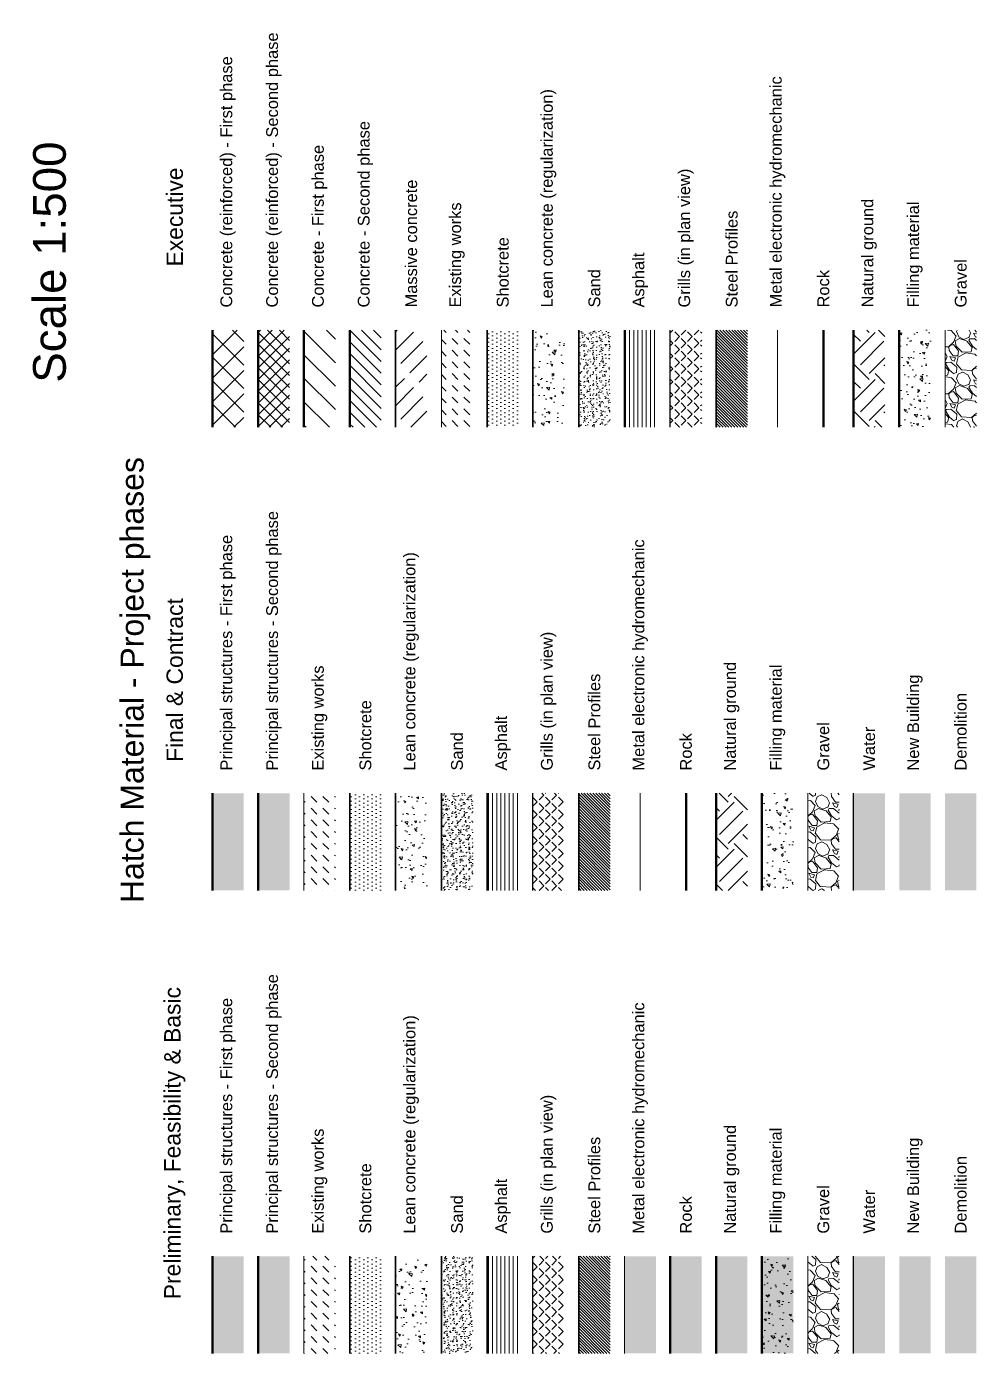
# Model space of a CAD drawing. Header units: metres. Extents: x 62264 to 62602, y 108404 to 109101.
# Drawn here: x 62454.8 to 62527.4, y 108935.1 to 109036.5 of the extents above; entities that cross this region are included whole.
import ezdxf

# ---------------------------------------------------------------- set-up
doc = ezdxf.new("R2010")
doc.units = ezdxf.units.M
doc.header["$MEASUREMENT"] = 0
for name, color, linetype, lineweight in [('0__Text_1.8', 6, 'Continuous', 18), ('0__Text_2.5', 7, 'Continuous', 25), ('0__Text_3.5', 1, 'Continuous', 35), ('0__Text_5.0', 3, 'Continuous', 50), ('0_Col_251', 251, 'Continuous', 9), ('0_Col_253', 253, 'Continuous', 9), ('0_Col__Black_0.10', 2, 'Continuous', 9), ('0_Col__Black_0.25', 7, 'Continuous', 25), ('0_Col__Black_0.35', 1, 'Continuous', 35), ('0_Col__Black_0.50', 3, 'Continuous', 50), ('0_Col__Blue_0.25', 172, 'Continuous', 25), ('0_Hatch', 2, 'Continuous', 9), ('0_Hatch__Demolition', 50, 'Continuous', 9), ('0_Hatch__New_Build', 10, 'Continuous', 9)]:
    doc.layers.add(name, color=color, linetype=linetype, lineweight=lineweight)
for name, color, linetype, lineweight, true_color in [('0_Hatch_Earth', 7, 'Continuous', 9, 0xbea08c), ('0_Hatch_Metal-Elecrto-Hydromechanic', 7, 'Continuous', 9, 0xe6f0c8), ('0_Hatch_Water', 7, 'Continuous', 9, 0xdcffff)]:
    doc.layers.add(name, color=color, linetype=linetype, lineweight=lineweight, true_color=true_color)
doc.styles.add('Lombardi', font='arial.ttf')
doc.linetypes.add('ROCK', pattern='A,0.25,-0.18,["<",Standard,S=0.18,R=90,X=0,Y=-0.09],0,["-",Standard,S=0.18,R=45,X=-0.111213,Y=-0.238491],0.25', length=0.68)
pattern_1 = [(135, (62580.3041, 108952.0616), (-0.8980256, 1e-16), [0.635, -0.635])]
pattern_2 = [(90, (62580.30408, 108952.06157), (-0.3175, 0.15875), [0, -0.3175])]
pattern_3 = [(140, (62580.3041, 108952.0616), (0.15939, 1.821847), [0.1905, -2.0955]), (85, (62580.304, 108952.0616), (-1.910568, -0.352434), [0.1524, -1.676406]), (190.4514, (62580.3174, 108952.2134), (-1.751178, 1.469412), [0.1619, -1.780902]), (136.1842, (62579.796, 108952.0616), (0.420423, 2.71079), [0.28575, -3.14325]), (186.6356, (62579.831, 108952.2875), (-2.47426, 2.37404), [0.24285, -2.671356]), (81.1842, (62579.796, 108952.0616), (-2.47426, 2.37404), [0.2286, -2.5146]), (111, (62579.9231, 108952.3156), (1.022652, 1.516144), [0.1905, -2.0955]), (56, (62579.923, 108952.3156), (-1.84188, 0.61802), [0.1524, -1.6764]), (161.4514, (62580.0083, 108952.442), (-0.819228, 2.134164), [0.1619, -1.7809]), (127.5, (62580.3041, 108952.0616), (-0.8455504, 0.030886), [0, -1.65608, 0, -1.7018, 0, -1.68275]), (97.5, (62580.3041, 108952.0616), (-1.001806, 0.6681966), [0, -0.97028, 0, -1.61798, 0, -0.64135]), (57.5, (62580.3041, 108951.49515), (0.0572874, 1.355906), [0, -0.635, 0, -1.9812, 0, -2.6289]), (47.5, (62580.3041, 108951.2412), (-0.254265, 1.481292), [0, -0.8255, 0, -1.31572, 0, -1.8669])]
pattern_4 = [(127.5, (62580.3041, 108952.06157), (-0.4894132, -0.0160003), [0, -0.38608, 0, -0.4318, 0, -0.41275]), (97.5, (62580.3041, 108952.0616), (-0.716825, 0.4495233), [0, -0.20828, 0, -0.34798, 0, -0.13335]), (57.5, (62580.3041, 108951.74915), (-0.0014372, 0.7909924), [0, -0.127, 0, -0.4572, 0, -0.5969]), (47.5, (62580.3041, 108951.74915), (-0.2229293, 0.7635565), [0, -0.0635, 0, -0.29972, 0, -0.3429])]
pattern_5 = [(90, (62580.30408, 108952.06157), (-0.3175, 2e-17), [])]
pattern_6 = [(135, (62580.3041, 108952.0616), (-0.493914, -0.493914), [0.508, -0.1905]), (225, (62580.3041, 108952.0616), (0.493914, -0.493914), [0.508, -0.1905])]
pattern_7 = [(3.01279, (62577.21488, 108951.55868), (30.5328708, 1.79605122), [0.34172, -33.830484]), (319.96974, (62577.55613, 108951.57664), (-23.34866601, 19.75656336), [0.586405, -58.05405]), (267.51045, (62578.00514, 108951.19947), (1.7960512, 37.7170757), [0.41348, -40.934723]), (42.27369, (62579.15461, 108950.94802), (-37.71707571, -34.12497326), [0.534005, -52.866437]), (67.83365, (62579.54974, 108951.30723), (-12.57235857, -30.53287081), [0.523634, -51.83981]), (132.27369, (62579.74731, 108951.79216), (34.12497326, -37.71707571), [0.534005, -52.866437]), (172.69424, (62579.3881, 108952.18729), (41.30917816, -5.38815367), [0.706194, -69.913115]), (207.25533, (62578.68764, 108952.2771), (-52.0854855, -26.94076836), [0.66672, -66.005257]), (256.42957, (62578.09494, 108951.97177), (-8.98025612, -37.71707571), [0.535813, -53.045546]), (310.23636, (62577.96922, 108951.45091), (-17.96051224, 21.5526147), [0.611713, -29.973937]), (357.39744, (62578.36435, 108950.98394), (41.30917816, -1.79605122), [0.791078, -78.316773]), (273.81407, (62577.39448, 108952.74407), (1.7960512, -23.3486659), [0.270005, -26.730566]), (306.46923, (62577.41244, 108952.47466), (-19.75656347, 26.94076836), [0.51368, -50.85464]), (360, (62577.7178, 108952.0616), (1.79605, 1.79605), [0.35921, -3.23289]), (338.1986, (62577.62797, 108951.72032), (-12.5723586, 5.3881537), [0.19344, -19.15062]), (66.8014, (62577.80757, 108951.6485), (-3.5921024, -7.184205), [0.273566, -13.40475]), (165.96376, (62577.91534, 108951.89993), (-8.9802561, 1.7960512), [0.44432, -14.3663]), (296.565, (62577.4843, 108952.0077), (-1.796051, 5.388154), [0.32129, -7.7109]), (151.38954, (62578.84928, 108950.60677), (-23.34866591, 12.57235857), [0.45009, -44.558827]), (205.34618, (62578.45415, 108950.8223), (26.94076836, 12.57235857), [0.3776, -37.382216]), (68.1986, (62577.12507, 108951.64848), (-5.3881537, -12.5723586), [0.38688, -18.957184]), (118.61046, (62577.26876, 108952.00769), (12.57235857, -23.34866591), [0.45009, -44.558827]), (114.44395, (62579.96283, 108951.72032), (5.3881537, -12.5723586), [0.434035, -21.267734]), (69.77514, (62579.78323, 108952.11545), (-10.77630733, -28.7368196), [0.36367, -36.003593]), (201.8014, (62578.90316, 108953.4625), (-12.5723586, -5.3881537), [0.38688, -18.957184]), (152.35402, (62578.54395, 108953.3188), (30.5328708, -16.16446102), [0.425783, -42.152376]), (204.44395, (62579.78323, 108952.58243), (12.5723586, 5.3881537), [0.21702, -21.48475]), (236.30993, (62579.01093, 108953.35473), (-5.3881537, -8.980256), [0.129515, -12.821995]), (300.96376, (62578.9391, 108953.24696), (-3.5921024, 7.184205), [0.523634, -9.949055]), (321.009, (62579.20849, 108952.79795), (-19.75656347, 16.16446102), [0.485267, -48.041365]), (78.6901, (62578.077, 108952.0616), (-1.796051, -5.3881537), [0.366324, -8.791776]), (128.15723, (62578.14882, 108952.42078), (-26.94076836, 34.12497326), [0.639557, -63.31601]), (195.9454, (62577.7537, 108952.92368), (19.7565635, 5.3881537), [0.26151, -25.88939]), (225, (62577.5022, 108952.8518), (-5e-16, -3.5921), [0.1524, -2.3876]), (255.25644, (62579.19053, 108952.70815), (5.38815367, 19.75656347), [0.352867, -34.93394]), (183.01279, (62579.10073, 108952.3669), (-30.5328708, -1.79605122), [0.683443, -33.48876]), (135, (62578.4182, 108952.331), (-3.5921, 5e-16), [0.6604, -1.8796]), (100.30485, (62577.95126, 108952.79795), (-5.3881537, 30.5328708), [0.40161, -39.759317]), (29.0546, (62577.8794, 108953.1931), (8.9802561, 5.3881537), [0.36983, -18.12165]), (342.64598, (62578.2027, 108953.37269), (52.0854855, -16.16446102), [0.602145, -59.612464]), (310.42608, (62578.77744, 108953.19308), (21.55261469, -25.14471714), [0.63703, -63.065846])]
pattern_8 = [(135, (62580.304, 108952.0616), (-3.5921, 5e-16), [2.54, -2.54]), (135, (62579.6306, 108951.388), (-3.5921, 5e-16), [2.54, -2.54]), (135, (62578.957, 108950.7145), (-3.5921, 5e-16), [2.54, -2.54]), (225, (62578.508, 108950.7145), (-5e-16, -3.5921), [2.54, -2.54]), (225, (62577.8345, 108951.388), (-5e-16, -3.5921), [2.54, -2.54]), (225, (62577.161, 108952.0616), (-5e-16, -3.5921), [2.54, -2.54])]
pattern_9 = [(135, (62580.30408, 108952.06157), (-0.1122532, -0.1122532), [])]

msp = doc.modelspace()

# ---------------------------------------------------------------- hatches: boundary and pattern name
at = {"layer": '0_Col_251'}
h = msp.add_hatch(color=256, dxfattribs=at)
h.dxf.hatch_style = 1
h.paths.add_polyline_path([(62473.74, 108977.899), (62472.54, 108977.899), (62472.54, 108970.471), (62474.94, 108970.471), (62474.94, 108977.899)])
h = msp.add_hatch(color=256, dxfattribs=at)
h.dxf.hatch_style = 1
h.paths.add_polyline_path([(62473.74, 108942.49), (62472.54, 108942.49), (62472.54, 108935.062), (62474.94, 108935.062), (62474.94, 108942.49)])
at = {"layer": '0_Col_253'}
h = msp.add_hatch(color=256, dxfattribs=at)
h.dxf.hatch_style = 1
h.paths.add_polyline_path([(62470.24, 108977.899), (62469.04, 108977.899), (62469.04, 108970.471), (62471.44, 108970.471), (62471.44, 108977.899)])
h = msp.add_hatch(color=256, dxfattribs=at)
h.dxf.hatch_style = 1
h.paths.add_polyline_path([(62470.24, 108942.49), (62469.04, 108942.49), (62469.04, 108935.062), (62471.44, 108935.062), (62471.44, 108942.49)])
at = {"layer": '0_Hatch'}
h = msp.add_hatch(dxfattribs=at)
h.set_pattern_fill('ANSI37', color=256, scale=0.4, angle=90)
h.set_pattern_definition([(135, (62580.3041, 108952.0616), (-0.898026, -0.898026), []), (225, (62580.3041, 108952.0616), (0.898026, -0.898026), [])])
h.paths.add_polyline_path([(62470.24, 109013.308), (62469.04, 109013.308), (62469.04, 109005.88), (62471.44, 109005.88), (62471.44, 109013.308)])
h = msp.add_hatch(dxfattribs=at)
h.set_pattern_fill('ANSI37', color=256, scale=0.2, angle=90)
h.set_pattern_definition([(135, (62580.3041, 108952.0616), (-0.4490128, -0.4490128), []), (225, (62580.3041, 108952.0616), (0.4490128, -0.4490128), [])])
h.paths.add_polyline_path([(62473.74, 109013.308), (62472.54, 109013.308), (62472.54, 109005.88), (62474.94, 109005.88), (62474.94, 109013.308)])
h = msp.add_hatch(dxfattribs=at)
h.set_pattern_fill('ANSI31', color=256, scale=0.4, angle=90)
h.set_pattern_definition([(135, (62580.3041, 108952.0616), (-0.898026, -0.898026), [])])
h.paths.add_polyline_path([(62477.24, 109013.308), (62476.04, 109013.308), (62476.04, 109005.88), (62478.44, 109005.88), (62478.44, 109013.308)])
h = msp.add_hatch(dxfattribs=at)
h.set_pattern_fill('ANSI31', color=256, scale=0.2, angle=90)
h.set_pattern_definition([(135, (62580.3041, 108952.0616), (-0.4490128, -0.4490128), [])])
h.paths.add_polyline_path([(62480.74, 109013.308), (62479.54, 109013.308), (62479.54, 109005.88), (62481.94, 109005.88), (62481.94, 109013.308)])
h = msp.add_hatch(dxfattribs=at)
h.set_pattern_fill('ACAD_ISO02W100', color=256, scale=0.2, angle=405)
h.set_pattern_definition([(45, (62580.3041, 108952.0616), (-0.707107, 0.707107), [2.4, -0.6])])
h.paths.add_polyline_path([(62484.24, 109013.308), (62483.04, 109013.308), (62483.04, 109005.88), (62485.44, 109005.88), (62485.44, 109013.308)])
h = msp.add_hatch(dxfattribs=at)
h.set_pattern_fill('DASH', color=256, scale=0.2, angle=135)
h.set_pattern_definition(pattern_1)
h.paths.add_polyline_path([(62487.74, 109013.308), (62486.54, 109013.308), (62486.54, 109005.88), (62488.94, 109005.88), (62488.94, 109013.308)])
h = msp.add_hatch(dxfattribs=at)
h.set_pattern_fill('DOTS', color=256, scale=0.2, angle=90)
h.set_pattern_definition(pattern_2)
h.paths.add_polyline_path([(62491.24, 109013.308), (62490.04, 109013.308), (62490.04, 109005.88), (62492.44, 109005.88), (62492.44, 109013.308)])
h = msp.add_hatch(dxfattribs=at)
h.set_pattern_fill('AR-CONC', color=256, scale=0.01, angle=90)
h.set_pattern_definition(pattern_3)
h.paths.add_polyline_path([(62494.74, 109013.308), (62493.54, 109013.308), (62493.54, 109005.88), (62495.94, 109005.88), (62495.94, 109013.308)])
h = msp.add_hatch(dxfattribs=at)
h.set_pattern_fill('AR-SAND', color=256, scale=0.01, angle=90)
h.set_pattern_definition(pattern_4)
h.paths.add_polyline_path([(62498.24, 109013.308), (62497.04, 109013.308), (62497.04, 109005.88), (62499.44, 109005.88), (62499.44, 109013.308)])
h = msp.add_hatch(dxfattribs=at)
h.set_pattern_fill('LINE', color=256, scale=0.1, angle=90)
h.set_pattern_definition(pattern_5)
h.paths.add_polyline_path([(62501.74, 109013.308), (62500.54, 109013.308), (62500.54, 109005.88), (62502.94, 109005.88), (62502.94, 109013.308)])
h = msp.add_hatch(dxfattribs=at)
h.set_pattern_fill('ANGLE', color=256, scale=0.1, angle=135)
h.set_pattern_definition(pattern_6)
h.paths.add_polyline_path([(62505.24, 109013.308), (62504.04, 109013.308), (62504.04, 109005.88), (62506.44, 109005.88), (62506.44, 109013.308)])
h = msp.add_hatch(dxfattribs=at)
h.set_pattern_fill('ANSI31', color=256, scale=0.05, angle=90)
h.set_pattern_definition(pattern_9)
h.paths.add_polyline_path([(62508.74, 109013.308), (62507.54, 109013.308), (62507.54, 109005.88), (62509.94, 109005.88), (62509.94, 109013.308)])
h = msp.add_hatch(dxfattribs=at)
h.set_pattern_fill('EARTH', color=256, scale=0.4, angle=135)
h.set_pattern_definition(pattern_8)
h.paths.add_polyline_path([(62519.24, 109013.308), (62518.04, 109013.308), (62518.04, 109005.88), (62520.44, 109005.88), (62520.44, 109013.308)])
h = msp.add_hatch(dxfattribs=at)
h.set_pattern_fill('AR-CONC', color=256, scale=0.01, angle=90)
h.set_pattern_definition(pattern_3)
h.paths.add_polyline_path([(62522.74, 109013.308), (62521.54, 109013.308), (62521.54, 109005.88), (62523.94, 109005.88), (62523.94, 109013.308)])
h = msp.add_hatch(dxfattribs=at)
h.set_pattern_fill('GRAVEL', color=256, scale=0.1, angle=135)
h.set_pattern_definition(pattern_7)
h.paths.add_polyline_path([(62526.24, 109013.308), (62525.04, 109013.308), (62525.04, 109005.88), (62527.44, 109005.88), (62527.44, 109013.308)])
h = msp.add_hatch(dxfattribs=at)
h.set_pattern_fill('DASH', color=256, scale=0.2, angle=135)
h.set_pattern_definition(pattern_1)
h.paths.add_polyline_path([(62477.24, 108977.899), (62476.04, 108977.899), (62476.04, 108970.471), (62478.44, 108970.471), (62478.44, 108977.899)])
h = msp.add_hatch(dxfattribs=at)
h.set_pattern_fill('DOTS', color=256, scale=0.2, angle=90)
h.set_pattern_definition(pattern_2)
h.paths.add_polyline_path([(62480.74, 108977.899), (62479.54, 108977.899), (62479.54, 108970.471), (62481.94, 108970.471), (62481.94, 108977.899)])
h = msp.add_hatch(dxfattribs=at)
h.set_pattern_fill('AR-CONC', color=256, scale=0.01, angle=90)
h.set_pattern_definition(pattern_3)
h.paths.add_polyline_path([(62484.24, 108977.899), (62483.04, 108977.899), (62483.04, 108970.471), (62485.44, 108970.471), (62485.44, 108977.899)])
h = msp.add_hatch(dxfattribs=at)
h.set_pattern_fill('AR-SAND', color=256, scale=0.01, angle=90)
h.set_pattern_definition(pattern_4)
h.paths.add_polyline_path([(62487.74, 108977.899), (62486.54, 108977.899), (62486.54, 108970.471), (62488.94, 108970.471), (62488.94, 108977.899)])
h = msp.add_hatch(dxfattribs=at)
h.set_pattern_fill('LINE', color=256, scale=0.1, angle=90)
h.set_pattern_definition(pattern_5)
h.paths.add_polyline_path([(62491.24, 108977.899), (62490.04, 108977.899), (62490.04, 108970.471), (62492.44, 108970.471), (62492.44, 108977.899)])
h = msp.add_hatch(dxfattribs=at)
h.set_pattern_fill('ANGLE', color=256, scale=0.1, angle=135)
h.set_pattern_definition(pattern_6)
h.paths.add_polyline_path([(62494.74, 108977.899), (62493.54, 108977.899), (62493.54, 108970.471), (62495.94, 108970.471), (62495.94, 108977.899)])
h = msp.add_hatch(dxfattribs=at)
h.set_pattern_fill('ANSI31', color=256, scale=0.05, angle=90)
h.set_pattern_definition(pattern_9)
h.paths.add_polyline_path([(62498.24, 108977.899), (62497.04, 108977.899), (62497.04, 108970.471), (62499.44, 108970.471), (62499.44, 108977.899)])
h = msp.add_hatch(dxfattribs=at)
h.set_pattern_fill('EARTH', color=256, scale=0.4, angle=135)
h.set_pattern_definition(pattern_8)
h.paths.add_polyline_path([(62508.74, 108977.899), (62507.54, 108977.899), (62507.54, 108970.471), (62509.94, 108970.471), (62509.94, 108977.899)])
h = msp.add_hatch(dxfattribs=at)
h.set_pattern_fill('AR-CONC', color=256, scale=0.01, angle=90)
h.set_pattern_definition(pattern_3)
h.paths.add_polyline_path([(62512.24, 108977.899), (62511.04, 108977.899), (62511.04, 108970.471), (62513.44, 108970.471), (62513.44, 108977.899)])
h = msp.add_hatch(dxfattribs=at)
h.set_pattern_fill('GRAVEL', color=256, scale=0.1, angle=135)
h.set_pattern_definition(pattern_7)
h.paths.add_polyline_path([(62515.74, 108977.899), (62514.54, 108977.899), (62514.54, 108970.471), (62516.94, 108970.471), (62516.94, 108977.899)])
h = msp.add_hatch(dxfattribs=at)
h.set_pattern_fill('DASH', color=256, scale=0.2, angle=135)
h.set_pattern_definition(pattern_1)
h.paths.add_polyline_path([(62477.24, 108942.49), (62476.04, 108942.49), (62476.04, 108935.062), (62478.44, 108935.062), (62478.44, 108942.49)])
h = msp.add_hatch(dxfattribs=at)
h.set_pattern_fill('DOTS', color=256, scale=0.2, angle=90)
h.set_pattern_definition(pattern_2)
h.paths.add_polyline_path([(62480.74, 108942.49), (62479.54, 108942.49), (62479.54, 108935.062), (62481.94, 108935.062), (62481.94, 108942.49)])
h = msp.add_hatch(dxfattribs=at)
h.set_pattern_fill('AR-CONC', color=256, scale=0.01, angle=90)
h.set_pattern_definition(pattern_3)
h.paths.add_polyline_path([(62484.24, 108942.49), (62483.04, 108942.49), (62483.04, 108935.062), (62485.44, 108935.062), (62485.44, 108942.49)])
h = msp.add_hatch(dxfattribs=at)
h.set_pattern_fill('AR-SAND', color=256, scale=0.01, angle=90)
h.set_pattern_definition(pattern_4)
h.paths.add_polyline_path([(62487.74, 108942.49), (62486.54, 108942.49), (62486.54, 108935.062), (62488.94, 108935.062), (62488.94, 108942.49)])
h = msp.add_hatch(dxfattribs=at)
h.set_pattern_fill('LINE', color=256, scale=0.1, angle=90)
h.set_pattern_definition(pattern_5)
h.paths.add_polyline_path([(62491.24, 108942.49), (62490.04, 108942.49), (62490.04, 108935.062), (62492.44, 108935.062), (62492.44, 108942.49)])
h = msp.add_hatch(dxfattribs=at)
h.set_pattern_fill('ANGLE', color=256, scale=0.1, angle=135)
h.set_pattern_definition(pattern_6)
h.paths.add_polyline_path([(62494.74, 108942.49), (62493.54, 108942.49), (62493.54, 108935.062), (62495.94, 108935.062), (62495.94, 108942.49)])
h = msp.add_hatch(dxfattribs=at)
h.set_pattern_fill('ANSI31', color=256, scale=0.05, angle=90)
h.set_pattern_definition(pattern_9)
h.paths.add_polyline_path([(62498.24, 108942.49), (62497.04, 108942.49), (62497.04, 108935.062), (62499.44, 108935.062), (62499.44, 108942.49)])
h = msp.add_hatch(dxfattribs=at)
h.set_pattern_fill('AR-CONC', color=256, scale=0.01, angle=90)
h.set_pattern_definition(pattern_3)
h.paths.add_polyline_path([(62512.24, 108942.49), (62511.04, 108942.49), (62511.04, 108935.062), (62513.44, 108935.062), (62513.44, 108942.49)])
h = msp.add_hatch(dxfattribs=at)
h.set_pattern_fill('GRAVEL', color=256, scale=0.1, angle=135)
h.set_pattern_definition(pattern_7)
h.paths.add_polyline_path([(62515.74, 108942.49), (62514.54, 108942.49), (62514.54, 108935.062), (62516.94, 108935.062), (62516.94, 108942.49)])
at = {"layer": '0_Hatch__Demolition'}
h = msp.add_hatch(color=256, dxfattribs=at)
h.dxf.hatch_style = 1
h.paths.add_polyline_path([(62526.24, 108977.899), (62525.04, 108977.899), (62525.04, 108970.471), (62527.44, 108970.471), (62527.44, 108977.899)])
h = msp.add_hatch(color=256, dxfattribs=at)
h.dxf.hatch_style = 1
h.paths.add_polyline_path([(62526.24, 108942.49), (62525.04, 108942.49), (62525.04, 108935.062), (62527.44, 108935.062), (62527.44, 108942.49)])
at = {"layer": '0_Hatch__New_Build'}
h = msp.add_hatch(color=256, dxfattribs=at)
h.dxf.hatch_style = 1
h.paths.add_polyline_path([(62522.74, 108977.899), (62521.54, 108977.899), (62521.54, 108970.471), (62523.94, 108970.471), (62523.94, 108977.899)])
h = msp.add_hatch(color=256, dxfattribs=at)
h.dxf.hatch_style = 1
h.paths.add_polyline_path([(62522.74, 108942.49), (62521.54, 108942.49), (62521.54, 108935.062), (62523.94, 108935.062), (62523.94, 108942.49)])
at = {"layer": '0_Hatch_Earth'}
h = msp.add_hatch(color=256, dxfattribs=at)
h.dxf.hatch_style = 1
h.paths.add_polyline_path([(62505.24, 108942.49), (62504.04, 108942.49), (62504.04, 108935.062), (62506.44, 108935.062), (62506.44, 108942.49)])
h = msp.add_hatch(color=256, dxfattribs=at)
h.dxf.hatch_style = 1
h.paths.add_polyline_path([(62508.74, 108942.49), (62507.54, 108942.49), (62507.54, 108935.062), (62509.94, 108935.062), (62509.94, 108942.49)])
h = msp.add_hatch(color=256, dxfattribs=at)
h.dxf.hatch_style = 1
h.paths.add_polyline_path([(62512.24, 108942.49), (62511.04, 108942.49), (62511.04, 108935.062), (62513.44, 108935.062), (62513.44, 108942.49)])
at = {"layer": '0_Hatch_Metal-Elecrto-Hydromechanic'}
h = msp.add_hatch(color=256, dxfattribs=at)
h.dxf.hatch_style = 1
h.paths.add_polyline_path([(62501.74, 108942.49), (62500.54, 108942.49), (62500.54, 108935.062), (62502.94, 108935.062), (62502.94, 108942.49)])
at = {"layer": '0_Hatch_Water'}
h = msp.add_hatch(color=256, dxfattribs=at)
h.dxf.hatch_style = 1
h.paths.add_polyline_path([(62519.24, 108977.899), (62518.04, 108977.899), (62518.04, 108970.471), (62520.44, 108970.471), (62520.44, 108977.899)])
h = msp.add_hatch(color=256, dxfattribs=at)
h.dxf.hatch_style = 1
h.paths.add_polyline_path([(62519.24, 108942.49), (62518.04, 108942.49), (62518.04, 108935.062), (62520.44, 108935.062), (62520.44, 108942.49)])

# ---------------------------------------------------------------- linework, layer by layer
at = {"layer": '0_Col__Black_0.10'}
for p, q in [((62486.54, 109005.88), (62486.54, 109013.308)), ((62512.24, 109005.88), (62512.24, 109013.308)), ((62525.04, 109005.88), (62525.04, 109013.308)), ((62476.04, 108970.471), (62476.04, 108977.899)), ((62501.74, 108970.471), (62501.74, 108977.899)), ((62514.54, 108970.471), (62514.54, 108977.899)), ((62476.04, 108935.062), (62476.04, 108942.49)), ((62500.54, 108935.062), (62500.54, 108942.49)), ((62514.54, 108935.062), (62514.54, 108942.49))]:
    msp.add_line(p, q, dxfattribs=at)
at = {"layer": '0_Col__Black_0.25'}
for p, q in [((62504.04, 109005.88), (62504.04, 109013.308)), ((62493.54, 108970.471), (62493.54, 108977.899)), ((62493.54, 108935.062), (62493.54, 108942.49))]:
    msp.add_line(p, q, dxfattribs=at)
at = {"layer": '0_Col__Black_0.35'}
for p, q in [((62483.04, 109005.88), (62483.04, 109013.308)), ((62490.04, 109005.88), (62490.04, 109013.308)), ((62493.54, 109005.88), (62493.54, 109013.308)), ((62497.04, 109005.88), (62497.04, 109013.308)), ((62500.54, 109005.88), (62500.54, 109013.308)), ((62507.54, 109005.88), (62507.54, 109013.308)), ((62479.54, 108970.471), (62479.54, 108977.899)), ((62483.04, 108970.471), (62483.04, 108977.899)), ((62486.54, 108970.471), (62486.54, 108977.899)), ((62490.04, 108970.471), (62490.04, 108977.899)), ((62497.04, 108970.471), (62497.04, 108977.899)), ((62479.54, 108935.062), (62479.54, 108942.49)), ((62483.04, 108935.062), (62483.04, 108942.49)), ((62486.54, 108935.062), (62486.54, 108942.49)), ((62490.04, 108935.062), (62490.04, 108942.49)), ((62497.04, 108935.062), (62497.04, 108942.49))]:
    msp.add_line(p, q, dxfattribs=at)
at = {"layer": '0_Col__Black_0.50'}
for p, q in [((62469.04, 109005.88), (62469.04, 109013.308)), ((62472.54, 109005.88), (62472.54, 109013.308)), ((62476.04, 109005.88), (62476.04, 109013.308)), ((62479.54, 109005.88), (62479.54, 109013.308)), ((62518.04, 109005.88), (62518.04, 109013.308)), ((62521.54, 109005.88), (62521.54, 109013.308)), ((62469.04, 108970.471), (62469.04, 108977.899)), ((62472.54, 108970.471), (62472.54, 108977.899)), ((62507.54, 108970.471), (62507.54, 108977.899)), ((62511.04, 108970.471), (62511.04, 108977.899)), ((62469.04, 108935.062), (62469.04, 108942.49)), ((62472.54, 108935.062), (62472.54, 108942.49)), ((62507.54, 108935.062), (62507.54, 108942.49)), ((62511.04, 108935.062), (62511.04, 108942.49))]:
    msp.add_line(p, q, dxfattribs=at)
at = {"layer": '0_Col__Black_0.50', "linetype": 'ROCK', "ltscale": 5}
for p, q in [((62515.74, 109005.88), (62515.74, 109013.308)), ((62505.24, 108970.471), (62505.24, 108977.899)), ((62504.04, 108935.062), (62504.04, 108942.49))]:
    msp.add_line(p, q, dxfattribs=at)
at = {"layer": '0_Col__Blue_0.25'}
for p, q in [((62518.04, 108970.471), (62518.04, 108977.899)), ((62518.04, 108935.062), (62518.04, 108942.49))]:
    msp.add_line(p, q, dxfattribs=at)

# ---------------------------------------------------------------- texts
at = {"layer": '0__Text_1.8', "char_height": 0.9, "attachment_point": 4, "rotation": 90, "style": 'Lombardi', "bg_fill": 2}
for s, insert in [('Concrete (reinforced) - Second phase', (62473.74, 109015.042)), ('Concrete (reinforced) - First phase', (62470.24, 109015.042)), ('Metal electronic hydromechanic', (62512.24, 109015.042)), ('Lean concrete (regularization)', (62494.74, 109015.042)), ('Concrete - Second phase', (62480.74, 109015.042)), ('Concrete - First phase', (62477.24, 109015.042)), ('Grills (in plan view)', (62505.24, 109015.042)), ('Massive concrete', (62484.24, 109015.042)), ('Existing works', (62487.74, 109015.042)), ('Steel Profiles', (62508.74, 109015.042)), ('Natural ground', (62519.24, 109015.042)), ('Filling material', (62522.74, 109015.042)), ('Shotcrete', (62491.24, 109015.042)), ('Asphalt', (62501.74, 109015.042)), ('Gravel', (62526.24, 109015.042)), ('Sand', (62498.24, 109015.042)), ('Rock', (62515.74, 109015.042)), ('Principal structures - Second phase', (62473.74, 108979.633)), ('Principal structures - First phase', (62470.24, 108979.633)), ('Metal electronic hydromechanic', (62501.74, 108979.633)), ('Lean concrete (regularization)', (62484.24, 108979.633)), ('Grills (in plan view)', (62494.74, 108979.633)), ('Natural ground', (62508.74, 108979.633)), ('Existing works', (62477.24, 108979.633)), ('Steel Profiles', (62498.24, 108979.633)), ('Filling material', (62512.24, 108979.633)), ('New Building', (62522.74, 108979.633)), ('Shotcrete', (62480.74, 108979.633)), ('Demolition', (62526.24, 108979.633)), ('Asphalt', (62491.24, 108979.633)), ('Gravel', (62515.74, 108979.633)), ('Water', (62519.24, 108979.633)), ('Sand', (62487.74, 108979.633)), ('Rock', (62505.24, 108979.633)), ('Principal structures - Second phase', (62473.74, 108944.224)), ('Principal structures - First phase', (62470.24, 108944.224)), ('Metal electronic hydromechanic', (62501.74, 108944.224)), ('Lean concrete (regularization)', (62484.24, 108944.224)), ('Grills (in plan view)', (62494.74, 108944.224)), ('Natural ground', (62508.74, 108944.224)), ('Existing works', (62477.24, 108944.224)), ('Steel Profiles', (62498.24, 108944.224)), ('Filling material', (62512.24, 108944.224)), ('New Building', (62522.74, 108944.224)), ('Shotcrete', (62480.74, 108944.224)), ('Demolition', (62526.24, 108944.224)), ('Asphalt', (62491.24, 108944.224)), ('Gravel', (62515.74, 108944.224)), ('Water', (62519.24, 108944.224)), ('Sand', (62487.74, 108944.224)), ('Rock', (62505.24, 108944.224))]:
    msp.add_mtext(s, dxfattribs=dict(at, insert=insert))
at = {"layer": '0__Text_2.5', "char_height": 1.25, "attachment_point": 5, "rotation": 90, "style": 'Lombardi', "bg_fill": 2}
for s, insert in [('\\A1;Executive', (62466.167, 109021.962)), ('\\A1;Preliminary, Feasibility & Basic', (62466.167, 108951.143))]:
    msp.add_mtext(s, dxfattribs=dict(at, insert=insert))
at = {"layer": '0__Text_3.5', "insert": (62463.167, 108986.553), "char_height": 1.75, "attachment_point": 5, "rotation": 90, "style": 'Lombardi', "bg_fill": 2}
msp.add_mtext('\\A1;Hatch Material - Project phases', dxfattribs=at)
at = {"layer": '0__Text_5.0', "insert": (62456.603, 109018.511), "char_height": 2.5, "attachment_point": 5, "rotation": 90, "style": 'Lombardi', "bg_fill": 3, "box_fill_scale": 1.2, "bg_fill_color": 256, "bg_fill_transparency": 0}
msp.add_mtext('Scale 1:500', dxfattribs=at)

# ---------------------------------------------------------------- next in the draw order: texts
at = {"layer": '0__Text_2.5', "insert": (62466.167, 108986.553), "char_height": 1.25, "attachment_point": 5, "rotation": 90, "style": 'Lombardi', "bg_fill": 2}
msp.add_mtext('\\A1;Final & Contract', dxfattribs=at)

doc.saveas('drawing.dxf')
